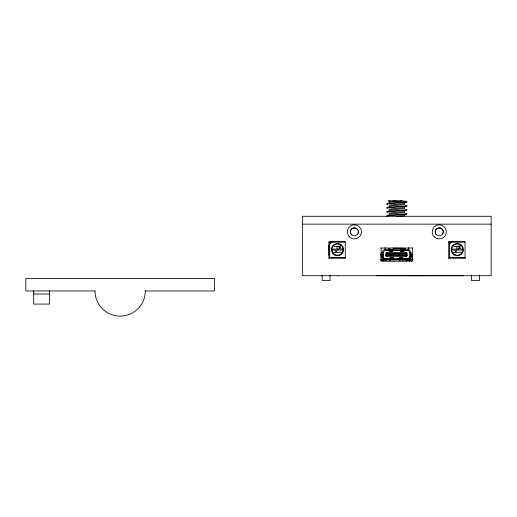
<?xml version="1.0" encoding="UTF-8"?>
<svg xmlns="http://www.w3.org/2000/svg" width="517" height="517" viewBox="0 0 517 517"><rect width="100%" height="100%" fill="white"/><g stroke="black" fill="none" stroke-linecap="round" stroke-linejoin="round"><path stroke-width="0.78" d="M302.516 224.145L302.516 275.703L491.15 275.703L491.15 224.145L491.15 216.28L302.516 216.28L302.516 224.145L491.15 224.145M328.922 255.03L328.922 245.129M381.048 259.78L381.048 259.263M382.444 260.193L382.444 252.587A3.141 3.141 0 0 1 385.592 249.446L407.409 249.446A3.141 3.141 0 0 1 410.55 252.593L410.55 260.2M382.619 259.78L382.619 259.263M383.388 260.193L383.42 252.587A2.171 2.171 0 0 1 385.592 250.422L389.139 250.39L389.682 250.81A1.415 1.415 0 0 0 391.996 250.81L392.603 250.39L400.572 250.402L400.998 250.81A1.415 1.415 0 0 0 403.318 250.81L403.855 250.39L407.409 250.422A2.204 2.204 0 0 1 409.606 252.593M384.189 259.78L384.196 259.263M385.139 259.095L385.139 259.702L385.604 259.734L385.585 259.095L385.604 259.734L385.159 259.734L385.139 259.095L385.133 259.812L386.916 259.734L386.916 259.095L386.91 259.851M386.025 259.702L386.025 259.095L386.05 259.734L386.496 259.734L386.47 259.095L386.496 259.734L383.801 259.812L383.801 259.095L383.827 259.734L386.916 259.734L386.025 259.812L386.025 259.095M406.595 254.765L406.627 255.598L405.671 254.939L387.323 254.933L386.309 255.592L386.361 253.388L386.309 254.228M386.645 255.592L386.645 253.395L386.309 253.395L386.755 253.395M386.91 256.38L386.91 255.592C385.604 257.175 385.979 254.028 385.979 253.388A0.944 0.944 0 0 1 386.91 252.606L406.084 252.606A0.944 0.944 0 0 1 407.015 253.395C407.021 254.028 407.396 257.182 406.084 255.598L406.084 256.38L386.91 256.38A0.944 0.944 0 0 1 385.979 255.592L407.015 255.598A0.944 0.944 0 0 1 406.084 256.38M386.91 253.388L386.91 252.606A0.95 0.95 0 0 0 385.979 253.388L406.685 253.395L406.685 255.598M387.323 254.933L387.323 254.054L386.645 253.395M387.769 255.592L387.769 254.965M388.558 255.592L388.558 254.965M388.797 259.851L388.797 259.224M389.049 259.851L389.049 259.398M389.139 259.702L389.139 259.095L389.139 259.812M389.139 250.39L389.139 251.52L392.597 251.52L392.603 250.39M390.471 259.812L390.471 259.101L390.471 259.702L390.025 259.734L389.585 259.702L389.585 259.095L389.579 259.812L390.942 259.734L390.917 259.101L390.917 259.812M391.434 258.565L390.051 258.565L390.051 257.46L393.508 257.46L393.508 258.597L392.972 258.177A1.415 1.415 0 0 0 390.652 258.177L390.115 258.597L385.585 258.565A2.204 2.204 0 0 1 383.388 256.393M390.839 259.851L390.839 259.224M392.487 255.592L392.487 254.965M392.726 259.851L392.726 259.224M393.069 259.793L394.18 259.902M393.269 255.592L393.269 254.965M394.109 259.851L394.109 259.224M395.996 259.851L395.996 259.224M396.998 259.851L396.998 259.224M410.55 256.4A3.141 3.141 0 0 1 407.409 259.54L397.754 259.54L397.508 258.597L397.554 259.54M398.775 255.598L398.775 254.965M399.557 255.598L399.557 254.965M398.924 259.708L400.255 259.702L399.79 259.734L399.809 259.095L399.809 259.708L400.229 259.741L400.255 259.101L400.268 259.851M402.032 259.702L402.032 259.095L402.013 259.741L402.924 259.818L402.924 259.095L402.898 259.741L402.032 259.734L402.898 259.741L402.924 259.095M402.155 259.851L402.155 259.224M402.478 259.101L402.478 259.708L402.898 259.741L402.452 259.734L402.478 259.095L402.478 259.818M403.37 259.708L403.37 259.101L403.37 259.818M403.855 250.39L403.855 251.52L400.397 251.52L400.572 250.402M404.197 259.851L404.197 259.224M406.084 259.851L406.032 259.101L406.013 259.734L406.478 259.702L406.478 259.101L406.478 259.818L405.593 259.734L405.593 259.095L405.593 259.818M405.671 254.939L406.265 253.395M406.084 252.606L406.084 253.395L407.015 253.395M406.957 255.805L406.336 255.598L406.349 253.395M406.478 259.101L406.478 259.702L406.032 259.708L407.816 259.818L407.816 259.101L407.816 259.708L408.236 259.741L408.256 259.101L408.262 259.818M406.478 256.342L406.478 254.862M406.685 254.228L406.633 253.395M406.924 259.818L406.924 259.101L406.924 259.708L409.147 259.818L409.147 259.101L409.121 259.741L408.701 259.708L408.701 259.101L408.701 259.818M409.606 260.2L409.574 252.593M410.479 259.708L410.479 259.101L410.459 259.741L411.584 259.715M412.198 259.793L412.198 257.77L410.046 257.77M384.247 259.812L384.247 259.095L384.247 259.702L386.47 259.734M384.693 259.812L384.693 259.095L384.713 259.734L387.194 259.657M385.579 259.812L385.585 259.095M386.47 259.812L386.47 259.095M386.916 259.812L386.916 259.095M407.344 259.741L407.37 259.101L407.37 259.818M386.309 255.592L386.309 254.758M386.942 255.114L387.033 253.95M405.961 255.043L406.058 253.873M426.699 275.697L407.499 275.697M381.533 253.937L381.572 252.399L383.039 252.386L381.572 252.399M391.375 250.047L390.839 250.467L390.303 250.047M402.698 250.054L402.155 250.467L401.619 250.054M386.302 256.154L386.729 255.592M391.427 258.713L392.196 258.72M400.798 258.72L401.567 258.72M329.71 244.198L332.069 241.84M411.202 254.81L411.202 252.296M449.493 244.198L451.852 241.84M386.748 255.592L386.037 255.805M331.856 249.097L339.087 249.097C342.629 243.384 333.446 248.528 333.743 245.381M451.638 249.097L458.87 249.097C462.418 243.352 453.202 248.58 453.525 245.381M390.451 259.495L390.115 259.534A1.415 1.415 0 0 0 391.046 259.185M390.917 259.734L390.025 259.812L390.031 259.095L390.051 259.734M389.773 207.117L403.893 206.121M389.773 203.123L403.893 202.128M389.773 203.627L403.893 202.625M389.773 207.614L403.893 206.619M396.83 216.352L402.362 215.854A7.871 0.607 -1.8 0 0 404.656 215.356A7.871 0.607 1.8 0 0 404.507 215.234M405.593 259.734L408.701 259.708M404.733 259.812L403.499 259.851L403.499 259.405L404.779 259.405M399.518 259.54L399.518 259.54A1.415 1.415 0 0 0 400.423 259.185M383.058 252.296L381.475 252.309L381.43 253.937M392.603 249.446L392.603 249.446A5.028 5.028 0 0 0 392.274 249.452M400.462 249.446L400.462 249.446A5.028 5.028 0 0 1 400.72 249.452M397.741 259.54L395.867 259.54M411.603 259.818L408.714 259.857M388.112 200.88L388.441 200.88M388.59 200.88L390.406 200.88M328.922 241.982L345.272 241.982M448.704 241.982L465.054 241.982M380.686 248.018L412.98 248.018M343.126 249.078L340.27 248.923L340.231 244.67M462.909 249.078L460.052 248.923L460.014 244.67M331.849 250.06L335.766 250.222L335.766 252.503L333.594 252.671L333.362 253.492M343.133 250.092L337.032 250.092C333.859 255.068 341.866 250.713 341.776 253.317M451.632 250.06L455.555 250.222L455.555 252.503L453.377 252.671L453.144 253.492M462.915 250.092L456.815 250.092C453.642 255.068 461.649 250.713 461.565 253.317M385.592 250.39L407.409 250.396M390.82 251.656L392.384 251.656M382.528 253.433L381.268 253.395L381.268 254.81M381.268 253.537L382.528 253.537M387.323 254.054L405.671 254.054M382.024 254.493L382.935 254.493M410.356 254.493L411.642 254.493M381.268 254.668L382.528 254.668M380.732 254.81L383.142 254.81M410.175 254.81L412.934 254.81M382.884 254.991L380.758 254.991L381.417 254.991M410.433 254.997L412.01 254.997L410.912 254.997M380.829 256.464L383.142 256.464M410.175 256.464L412.495 256.471M411.661 256.464L411.894 256.464M345.272 257.401L329.71 257.401L329.71 241.84L345.272 241.84L345.272 258.435M465.054 257.401L449.493 257.401L449.493 241.84L465.054 241.84L465.054 258.435M380.855 257.77L383.007 257.77M328.922 258.17L345.272 258.17M448.704 258.17L465.054 258.17M409.606 256.4A2.204 2.204 0 0 1 407.409 258.597L402.769 258.584L402.342 258.177A1.415 1.415 0 0 0 400.022 258.177L399.486 258.597L399.486 257.466L402.943 257.466L402.769 258.584M385.585 258.597L407.409 258.597M381.01 259.515L384.738 259.515M395.324 259.54L395.744 259.54M400.901 259.54L403.57 259.54M397.689 259.54L385.585 259.54A3.141 3.141 0 0 1 382.444 256.393M399.247 259.734L400.765 259.734M405.354 259.663L409.121 259.741M380.383 259.851L413.031 259.818M380.732 259.838L384.28 259.851M384.758 259.838L387.168 259.838M376.395 275.684L463.245 275.703M95.07 290.974L25.85 290.974L25.85 278.398L214.484 278.398L214.484 290.974L145.064 290.974M33.708 294.024L49.432 294.024M406.698 256.161L406.336 255.598M411.442 259.857L409.968 259.812M393.476 259.54L393.508 259.54A1.415 1.415 0 0 1 392.571 259.179M338.228 275.69L338.667 275.703M389.585 259.702L390.471 259.734M392.985 200.88L400.656 201.378M383.362 259.702L383.827 259.734M400.623 200.88L403.893 201.132M402.543 259.502L402.879 259.54A1.415 1.415 0 0 1 401.948 259.185M406.246 255.598L406.847 255.999L406.42 255.598M386.367 254.758L386.406 255.592M383.401 257.117L383.42 258.558M410.479 259.101L410.485 259.818M409.593 259.101L409.593 259.818M406.032 259.095L406.039 259.818M402.032 259.095L402.032 259.818M400.255 259.095L400.255 259.818L399.37 259.734L399.363 259.101L399.357 259.902L398.924 259.902L398.924 259.101L398.924 259.818M399.809 259.095L399.809 259.818M479.362 275.083L479.362 280.582L471.498 280.582L471.498 275.083M463.717 257.401L463.717 258.028M460.893 257.401L460.893 258.028M458.87 246.202L458.87 249.097M456.866 246.202L456.866 249.097M453.661 257.401L453.661 258.028M450.83 257.401L450.83 258.028M448.704 241.723L448.704 258.435M412.553 248.018L412.553 261.227L381.113 261.227L381.113 248.018M408.779 247.578L408.779 250.726M405.638 249.543L405.638 248.599L404.061 248.599L404.061 249.543M403.279 249.801L403.279 248.238L393.217 248.205L393.217 249.782M389.915 249.543L389.915 248.599L388.345 248.599L388.345 249.543M385.197 247.578L385.197 249.937M343.934 257.401L343.934 258.028M341.104 257.401L341.104 258.028M339.087 246.202L339.087 249.097M337.084 246.202L337.084 249.097M333.879 257.401L333.879 258.028M331.048 257.401L331.048 258.028M330.027 275.089L330.027 280.589L322.162 280.589L322.162 275.089M328.922 241.723L328.922 258.435M49.432 290.754L49.432 304.086L33.708 304.086L33.708 290.754M403.738 201.132A10.023 0.595 1.5 0 1 406.808 201.63A10.023 0.607 -1.3 0 1 404.048 202.134M405.987 201.876A10.023 0.595 1.5 0 1 406.814 202.128A10.023 0.607 -1.3 0 1 403.971 202.632M389.96 203.136A10.023 0.595 -1.5 0 0 386.858 203.627A10.023 0.607 1.3 0 0 387.485 203.872M389.857 203.627A10.023 0.595 -1.5 0 0 386.852 204.125A10.023 0.607 1.4 0 0 387.556 204.37M405.942 205.372A10.023 0.595 1.5 0 1 406.808 205.624A10.023 0.601 -1.4 0 1 404.01 206.128M406 205.869A10.023 0.601 1.5 0 1 406.814 206.121A10.023 0.607 -1.4 0 1 403.958 206.619M389.87 207.123A10.023 0.601 -1.4 0 0 386.852 207.621A10.023 0.601 1.4 0 0 387.013 207.737M389.837 207.621A10.023 0.601 -1.5 0 0 386.852 208.118A10.023 0.607 1.4 0 0 387.569 208.364M406.032 209.366A10.023 0.607 1.4 0 1 406.814 209.611A10.023 0.601 -1.5 0 1 403.913 210.115L389.773 211.11A10.023 0.607 -1.4 0 0 386.852 211.608A10.023 0.601 1.5 0 0 387.621 211.86M406.601 209.992A10.023 0.601 1.5 0 1 406.814 210.115A10.023 0.607 -1.4 0 1 403.932 210.613L389.773 211.608A10.023 0.601 -1.4 0 0 386.852 212.112A10.023 0.607 1.4 0 0 387.588 212.358M406.065 213.359A10.023 0.607 1.4 0 1 406.814 213.605A10.023 0.601 -1.4 0 1 403.887 214.103L389.773 215.104A10.023 0.601 -1.5 0 0 386.852 215.602A10.023 0.607 1.4 0 0 387.588 215.854M406.039 213.857A10.023 0.601 1.4 0 1 406.814 214.103A10.023 0.601 -1.4 0 1 403.913 214.607L389.773 215.602A10.023 0.601 -1.4 0 0 386.852 216.1A10.023 0.601 1.4 0 0 387.033 216.222M389.159 213.476A7.871 0.607 1.8 0 1 389.01 213.359A7.871 0.607 -1.8 0 1 391.304 212.855L402.362 211.86A7.871 0.607 -1.8 0 0 404.656 211.363A7.871 0.607 1.8 0 0 404.507 211.24M389.01 209.366A7.871 0.607 -1.8 0 1 391.304 208.868L402.362 207.866A7.871 0.607 -1.8 0 0 404.656 207.369A7.871 0.607 1.8 0 0 404.507 207.246M389.01 205.372A7.871 0.607 -1.8 0 1 391.304 204.874L402.362 203.872A7.871 0.607 -1.8 0 0 404.656 203.375A7.871 0.607 1.8 0 0 404.507 203.252M389.01 201.378A7.871 0.607 -1.8 0 1 391.304 200.88L402.362 200.88L391.304 201.876A7.871 0.607 -1.8 0 0 389.01 202.38M404.507 216.229A7.871 0.607 1.8 0 1 404.656 216.352M389.01 214.355A7.871 0.607 -1.8 0 1 391.304 213.857L402.362 212.855A7.871 0.607 -1.8 0 0 404.656 212.358A7.871 0.607 1.8 0 0 404.507 212.235M389.01 210.361A7.871 0.607 -1.8 0 1 391.304 209.863L402.362 208.868A7.871 0.607 -1.8 0 0 404.656 208.364A7.871 0.607 1.8 0 0 404.507 208.248M389.01 206.367A7.871 0.607 -1.8 0 1 391.304 205.869L402.362 204.874A7.871 0.607 -1.8 0 0 404.656 204.37A7.871 0.607 1.8 0 0 404.507 204.254M358.339 230.944A4.084 4.084 0 0 1 358.339 233.064M357.932 234.046A4.084 4.084 0 0 1 357.279 234.892M351.502 234.892A4.084 4.084 0 0 1 350.849 234.046M350.442 233.064A4.084 4.084 0 0 1 350.442 230.944M350.849 229.962A4.084 4.084 0 0 1 357.932 229.962M436.387 234.892A4.084 4.084 0 0 1 436.141 229.38A4.084 4.084 0 0 1 441.621 228.656A4.084 4.084 0 0 1 442.817 234.046M145.316 290.974A25.152 25.152 0 0 1 120.17 316.12A25.152 25.152 0 0 1 95.018 290.974M381.249 259.702L382.935 259.734L381.203 259.702M454.333 254.454A5.661 5.661 0 0 0 462.935 249.756A5.661 5.661 0 0 0 454.559 244.657A5.661 5.661 0 0 0 454.333 254.454M454.21 254.933A6.133 6.133 0 0 0 463.406 249.621A6.133 6.133 0 0 0 454.21 244.315A6.133 6.133 0 0 0 454.21 254.933M334.551 254.454A5.661 5.661 0 0 0 343.146 249.756A5.661 5.661 0 0 0 334.777 244.657A5.661 5.661 0 0 0 334.551 254.454M334.428 254.933A6.133 6.133 0 0 0 343.624 249.621A6.133 6.133 0 0 0 334.428 244.315A6.133 6.133 0 0 0 334.428 254.933M436.497 234.64A3.929 3.929 0 0 0 443.069 232.876A3.929 3.929 0 0 0 438.261 228.068A3.929 3.929 0 0 0 436.497 234.64M434.274 236.864A7.076 7.076 0 0 0 446.106 233.69A7.076 7.076 0 0 0 437.447 225.031A7.076 7.076 0 0 0 434.274 236.864M351.612 234.64A3.929 3.929 0 0 0 358.184 232.876A3.929 3.929 0 0 0 353.369 228.068A3.929 3.929 0 0 0 351.612 234.64M349.389 236.864A7.076 7.076 0 0 0 361.221 233.69A7.076 7.076 0 0 0 352.562 225.031A7.076 7.076 0 0 0 349.389 236.864"/></g></svg>
